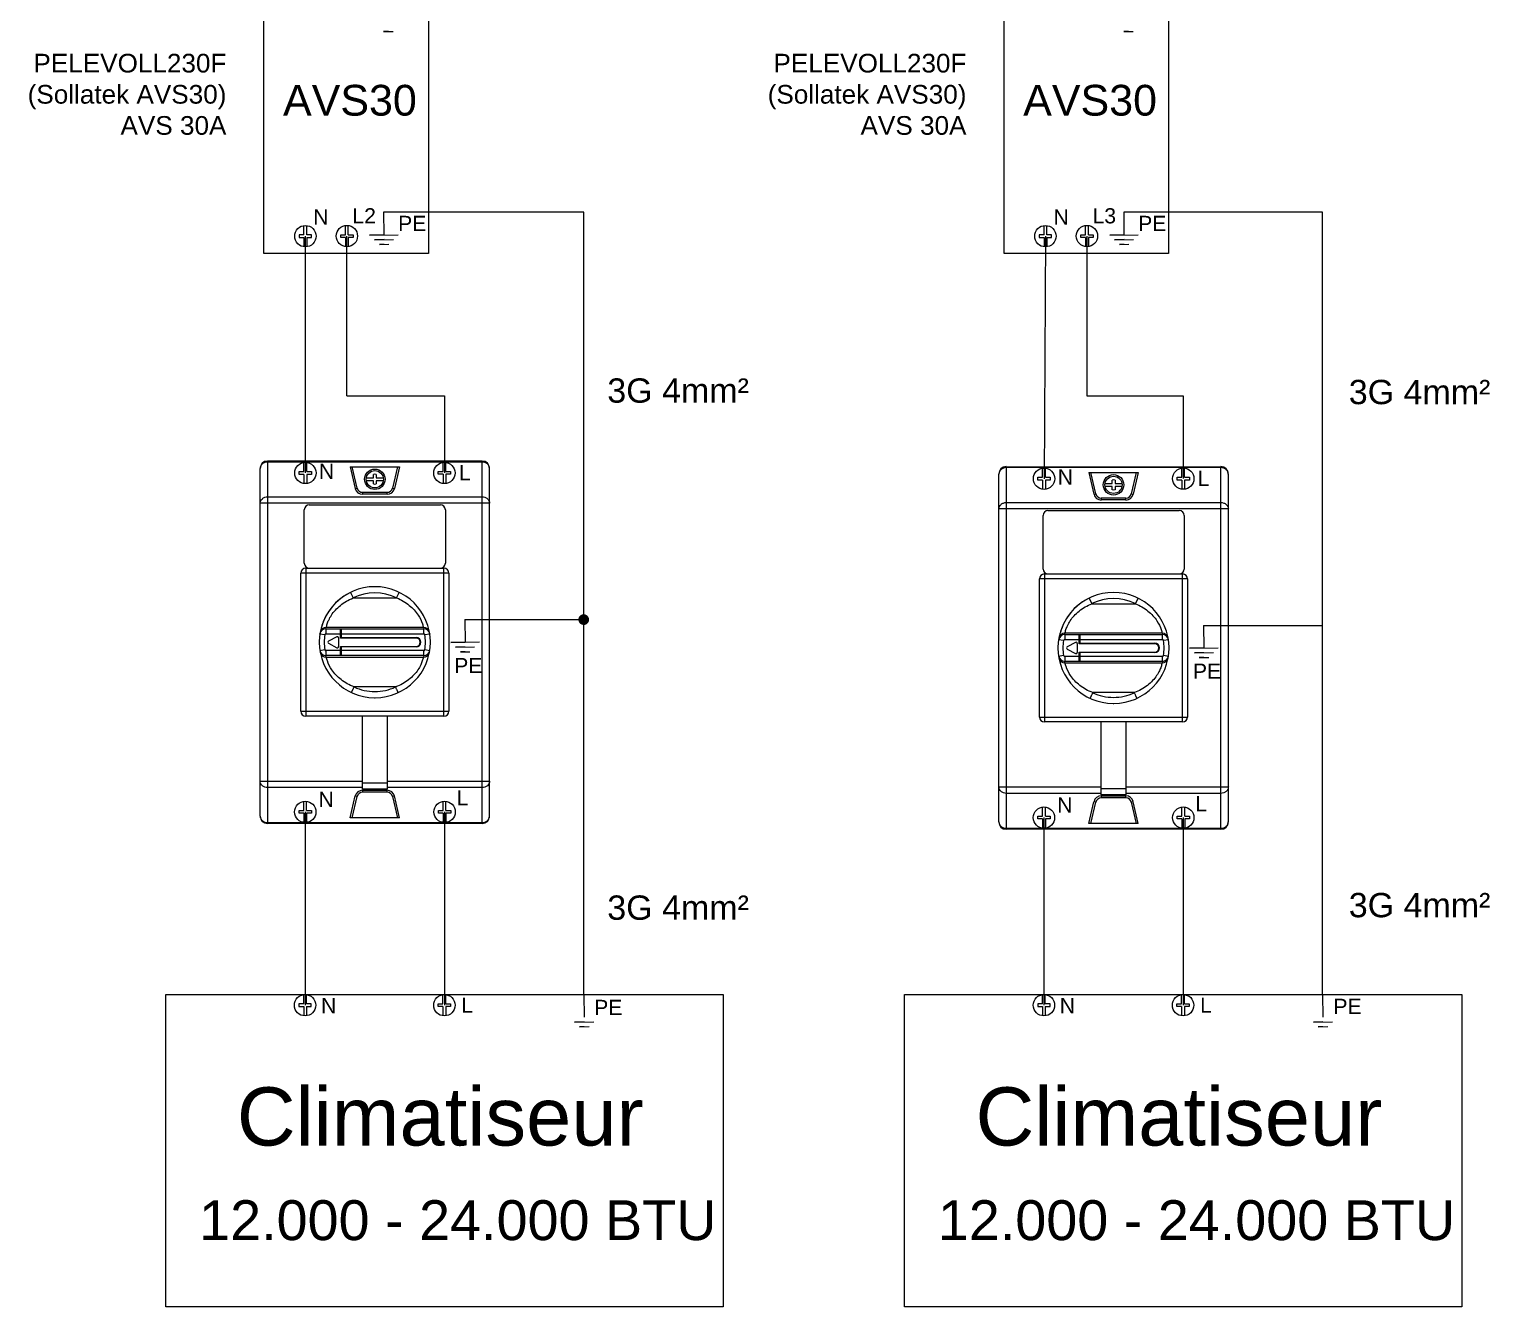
# Model space of a CAD drawing. Header units: millimetres. Extents: x 2593 to 3010, y 1326 to 1702.
# Drawn here: x 2691.9 to 2801, y 1423 to 1518.4 of the extents above; entities that cross this region are included whole.
import ezdxf

# ---------------------------------------------------------------- set-up
doc = ezdxf.new("R2010")
doc.units = ezdxf.units.MM
doc.layers.add('01_Puissance', color=250, linetype='Continuous', lineweight=20)
doc.layers.add('03_Symbole', color=250, linetype='Continuous', lineweight=15)
doc.layers.add('04_Texte', color=7, linetype='Continuous')
doc.styles.get("Standard").update_dxf_attribs({"font": 'arial.ttf'})

msp = doc.modelspace()

# ---------------------------------------------------------------- linework, layer by layer
at = {"layer": '01_Puissance'}
for p, q in [((2718.71, 1518.29), (2718.36, 1518.29)), ((2718.36, 1518.29), (2719.07, 1518.29)), ((2774.02, 1518.29), (2773.66, 1518.29)), ((2773.66, 1518.29), (2774.37, 1518.29)), ((2718.35, 1504.77), (2718.38, 1503.07)), ((2733.31, 1504.77), (2718.35, 1504.77)), ((2733.31, 1474.32), (2733.31, 1504.77)), ((2773.66, 1504.77), (2773.68, 1503.07)), ((2788.51, 1504.77), (2773.66, 1504.77)), ((2788.51, 1473.89), (2788.51, 1504.77)), ((2712.51, 1485.28), (2712.51, 1502.98)), ((2715.61, 1491.04), (2715.61, 1502.99)), ((2717.31, 1503.06), (2719.45, 1503.09)), ((2718.38, 1503.07), (2717.31, 1503.06)), ((2767.81, 1502.98), (2767.71, 1484.85)), ((2770.91, 1502.99), (2770.91, 1491.04)), ((2772.62, 1503.06), (2774.75, 1503.09)), ((2773.68, 1503.07), (2772.62, 1503.06)), ((2717.67, 1502.71), (2719.1, 1502.73)), ((2718.39, 1502.72), (2717.67, 1502.71)), ((2718.04, 1502.36), (2718.75, 1502.37)), ((2718.39, 1502.36), (2718.04, 1502.36)), ((2772.98, 1502.71), (2774.4, 1502.73)), ((2773.69, 1502.72), (2772.98, 1502.71)), ((2773.34, 1502.36), (2774.05, 1502.37)), ((2773.7, 1502.36), (2773.34, 1502.36)), ((2721.7, 1501.68), (2721.7, 1501.68)), ((2777.01, 1501.68), (2777.01, 1501.68)), ((2715.61, 1491.04), (2722.9, 1491.04)), ((2722.9, 1491.04), (2722.9, 1485.28)), ((2770.91, 1491.04), (2778.11, 1491.04)), ((2778.11, 1491.04), (2778.11, 1484.86)), ((2724.42, 1474.32), (2724.45, 1472.63)), ((2724.42, 1474.32), (2733.31, 1474.32)), ((2733.31, 1446.3), (2733.31, 1474.32)), ((2779.62, 1473.89), (2779.65, 1472.2)), ((2779.62, 1473.89), (2788.51, 1473.89)), ((2788.51, 1446.3), (2788.51, 1473.89)), ((2723.38, 1472.61), (2725.51, 1472.65)), ((2724.45, 1472.63), (2723.38, 1472.61)), ((2723.74, 1472.26), (2725.16, 1472.28)), ((2724.45, 1472.27), (2723.74, 1472.26)), ((2724.46, 1471.92), (2724.1, 1471.91)), ((2724.1, 1471.91), (2724.81, 1471.92)), ((2778.58, 1472.18), (2780.72, 1472.22)), ((2779.65, 1472.2), (2778.58, 1472.18)), ((2778.94, 1471.83), (2780.37, 1471.86)), ((2779.65, 1471.84), (2778.94, 1471.83)), ((2779.66, 1471.49), (2779.31, 1471.48)), ((2779.31, 1471.48), (2780.02, 1471.49)), ((2712.5, 1459.95), (2712.49, 1445.5)), ((2722.91, 1459.95), (2722.9, 1445.5)), ((2767.7, 1459.52), (2767.7, 1445.5)), ((2778.11, 1459.52), (2778.1, 1445.5)), ((2733.31, 1446.3), (2733.34, 1444.61)), ((2788.51, 1446.3), (2788.54, 1444.61)), ((2732.63, 1444.24), (2734.06, 1444.26)), ((2733.34, 1444.25), (2732.63, 1444.24)), ((2787.84, 1444.24), (2789.26, 1444.26)), ((2788.55, 1444.25), (2787.84, 1444.24)), ((2732.99, 1443.89), (2733.71, 1443.9)), ((2733.35, 1443.89), (2732.99, 1443.89)), ((2788.2, 1443.89), (2788.91, 1443.9)), ((2788.55, 1443.89), (2788.2, 1443.89))]:
    msp.add_line(p, q, dxfattribs=at)
at = {"layer": '01_Puissance', "lineweight": -3, "const_width": 0.4}
msp.add_lwpolyline([(2733.51, 1474.32, -1), (2733.11, 1474.32, -1)], format="xyb", close=True, dxfattribs=at)
at = {"layer": '03_Symbole', "color": 7, "linetype": 'Continuous'}
for p, q in [((2712.05, 1503.09), (2712.05, 1502.87)), ((2712.4, 1503.09), (2712.05, 1503.09)), ((2712.4, 1503.09), (2712.4, 1503.77)), ((2712.62, 1503.09), (2712.62, 1503.77)), ((2712.97, 1503.09), (2712.62, 1503.09)), ((2712.97, 1502.87), (2712.97, 1503.09)), ((2715.15, 1502.88), (2715.15, 1503.09)), ((2715.15, 1503.09), (2715.5, 1503.09)), ((2715.5, 1503.09), (2715.5, 1503.78)), ((2715.71, 1503.09), (2715.71, 1503.78)), ((2715.71, 1503.09), (2716.07, 1503.09)), ((2716.07, 1503.09), (2716.07, 1502.88)), ((2767.35, 1503.09), (2767.35, 1502.87)), ((2767.71, 1503.09), (2767.35, 1503.09)), ((2767.71, 1503.09), (2767.71, 1503.77)), ((2767.92, 1503.09), (2767.92, 1503.77)), ((2768.27, 1503.09), (2767.92, 1503.09)), ((2768.27, 1502.87), (2768.27, 1503.09)), ((2770.45, 1502.88), (2770.45, 1503.09)), ((2770.45, 1503.09), (2770.8, 1503.09)), ((2770.8, 1503.09), (2770.8, 1503.78)), ((2771.02, 1503.09), (2771.02, 1503.78)), ((2771.02, 1503.09), (2771.37, 1503.09)), ((2771.37, 1503.09), (2771.37, 1502.88)), ((2712.05, 1502.87), (2712.4, 1502.87)), ((2712.4, 1502.87), (2712.4, 1502.19)), ((2712.62, 1502.87), (2712.62, 1502.19)), ((2712.62, 1502.87), (2712.97, 1502.87)), ((2715.5, 1502.88), (2715.15, 1502.88)), ((2715.5, 1502.88), (2715.5, 1502.2)), ((2715.71, 1502.88), (2715.71, 1502.2)), ((2716.07, 1502.88), (2715.71, 1502.88)), ((2767.35, 1502.87), (2767.71, 1502.87)), ((2767.71, 1502.87), (2767.71, 1502.19)), ((2767.92, 1502.87), (2767.92, 1502.19)), ((2767.92, 1502.87), (2768.27, 1502.87)), ((2770.8, 1502.88), (2770.45, 1502.88)), ((2770.8, 1502.88), (2770.8, 1502.2)), ((2771.02, 1502.88), (2771.02, 1502.2)), ((2771.37, 1502.88), (2771.02, 1502.88)), ((2712.4, 1485.38), (2712.4, 1486.07)), ((2712.62, 1485.38), (2712.62, 1486.07)), ((2722.8, 1485.39), (2722.8, 1486.07)), ((2723.01, 1485.39), (2723.01, 1486.07)), ((2767.6, 1484.96), (2767.6, 1485.64)), ((2767.82, 1484.96), (2767.82, 1485.64)), ((2778, 1484.96), (2778, 1485.65)), ((2778.21, 1484.96), (2778.21, 1485.65)), ((2712.05, 1485.17), (2712.05, 1485.38)), ((2712.05, 1485.38), (2712.4, 1485.38)), ((2712.4, 1485.17), (2712.05, 1485.17)), ((2712.4, 1485.17), (2712.4, 1484.49)), ((2712.62, 1485.38), (2712.97, 1485.38)), ((2712.62, 1485.17), (2712.62, 1484.49)), ((2712.97, 1485.17), (2712.62, 1485.17)), ((2712.97, 1485.38), (2712.97, 1485.17)), ((2722.44, 1485.18), (2722.44, 1485.39)), ((2722.44, 1485.39), (2722.8, 1485.39)), ((2722.8, 1485.18), (2722.44, 1485.18)), ((2722.8, 1485.18), (2722.8, 1484.49)), ((2723.01, 1485.39), (2723.36, 1485.39)), ((2723.01, 1485.18), (2723.01, 1484.49)), ((2723.36, 1485.18), (2723.01, 1485.18)), ((2723.36, 1485.39), (2723.36, 1485.18)), ((2767.25, 1484.74), (2767.25, 1484.96)), ((2767.25, 1484.96), (2767.6, 1484.96)), ((2767.6, 1484.74), (2767.25, 1484.74)), ((2767.6, 1484.74), (2767.6, 1484.06)), ((2767.82, 1484.96), (2768.17, 1484.96)), ((2767.82, 1484.74), (2767.82, 1484.06)), ((2768.17, 1484.74), (2767.82, 1484.74)), ((2768.17, 1484.96), (2768.17, 1484.74)), ((2777.65, 1484.75), (2777.65, 1484.96)), ((2777.65, 1484.96), (2778, 1484.96)), ((2778, 1484.75), (2777.65, 1484.75)), ((2778, 1484.75), (2778, 1484.07)), ((2778.21, 1484.96), (2778.57, 1484.96)), ((2778.21, 1484.75), (2778.21, 1484.07)), ((2778.57, 1484.75), (2778.21, 1484.75)), ((2778.57, 1484.96), (2778.57, 1484.75)), ((2712.39, 1460.06), (2712.39, 1460.74)), ((2712.6, 1460.06), (2712.6, 1460.74)), ((2722.8, 1460.06), (2722.8, 1460.74)), ((2723.01, 1460.06), (2723.01, 1460.74)), ((2712.04, 1459.84), (2712.04, 1460.06)), ((2712.04, 1460.06), (2712.39, 1460.06)), ((2712.39, 1459.84), (2712.04, 1459.84)), ((2712.39, 1459.84), (2712.39, 1459.16)), ((2712.6, 1460.06), (2712.96, 1460.06)), ((2712.6, 1459.84), (2712.6, 1459.16)), ((2712.96, 1459.84), (2712.6, 1459.84)), ((2712.96, 1460.06), (2712.96, 1459.84)), ((2722.45, 1459.84), (2722.45, 1460.06)), ((2722.45, 1460.06), (2722.8, 1460.06)), ((2722.8, 1459.84), (2722.45, 1459.84)), ((2722.8, 1459.84), (2722.8, 1459.16)), ((2723.01, 1460.06), (2723.37, 1460.06)), ((2723.01, 1459.84), (2723.01, 1459.16)), ((2723.37, 1459.84), (2723.01, 1459.84)), ((2723.37, 1460.06), (2723.37, 1459.84)), ((2767.24, 1459.42), (2767.24, 1459.63)), ((2767.24, 1459.63), (2767.59, 1459.63)), ((2767.59, 1459.42), (2767.24, 1459.42)), ((2767.59, 1459.63), (2767.59, 1460.31)), ((2767.59, 1459.42), (2767.59, 1458.73)), ((2767.81, 1459.63), (2767.81, 1460.31)), ((2767.81, 1459.63), (2768.16, 1459.63)), ((2767.81, 1459.42), (2767.81, 1458.73)), ((2768.16, 1459.42), (2767.81, 1459.42)), ((2768.16, 1459.63), (2768.16, 1459.42)), ((2777.65, 1459.42), (2777.65, 1459.63)), ((2777.65, 1459.63), (2778, 1459.63)), ((2778, 1459.42), (2777.65, 1459.42)), ((2778, 1459.63), (2778, 1460.31)), ((2778, 1459.42), (2778, 1458.73)), ((2778.22, 1459.63), (2778.22, 1460.31)), ((2778.22, 1459.63), (2778.57, 1459.63)), ((2778.22, 1459.42), (2778.22, 1458.73)), ((2778.57, 1459.42), (2778.22, 1459.42)), ((2778.57, 1459.63), (2778.57, 1459.42)), ((2712.39, 1445.61), (2712.39, 1446.29)), ((2712.6, 1445.61), (2712.6, 1446.29)), ((2722.79, 1445.61), (2722.79, 1446.29)), ((2723.01, 1445.61), (2723.01, 1446.29)), ((2767.59, 1445.61), (2767.59, 1446.29)), ((2767.8, 1445.61), (2767.8, 1446.29)), ((2777.99, 1445.61), (2777.99, 1446.29)), ((2778.21, 1445.61), (2778.21, 1446.29)), ((2712.03, 1445.61), (2712.03, 1445.39)), ((2712.39, 1445.61), (2712.03, 1445.61)), ((2712.03, 1445.39), (2712.39, 1445.39)), ((2712.39, 1445.39), (2712.39, 1444.71)), ((2712.95, 1445.61), (2712.6, 1445.61)), ((2712.6, 1445.39), (2712.6, 1444.71)), ((2712.6, 1445.39), (2712.95, 1445.39)), ((2712.95, 1445.39), (2712.95, 1445.61)), ((2722.44, 1445.39), (2722.44, 1445.61)), ((2722.44, 1445.61), (2722.79, 1445.61)), ((2722.79, 1445.39), (2722.44, 1445.39)), ((2722.79, 1445.39), (2722.79, 1444.71)), ((2723.01, 1445.61), (2723.36, 1445.61)), ((2723.01, 1445.39), (2723.01, 1444.71)), ((2723.36, 1445.39), (2723.01, 1445.39)), ((2723.36, 1445.61), (2723.36, 1445.39)), ((2767.24, 1445.61), (2767.24, 1445.39)), ((2767.59, 1445.61), (2767.24, 1445.61)), ((2767.24, 1445.39), (2767.59, 1445.39)), ((2767.59, 1445.39), (2767.59, 1444.71)), ((2768.16, 1445.61), (2767.8, 1445.61)), ((2767.8, 1445.39), (2767.8, 1444.71)), ((2767.8, 1445.39), (2768.16, 1445.39)), ((2768.16, 1445.39), (2768.16, 1445.61)), ((2777.64, 1445.39), (2777.64, 1445.61)), ((2777.64, 1445.61), (2777.99, 1445.61)), ((2777.99, 1445.39), (2777.64, 1445.39)), ((2777.99, 1445.39), (2777.99, 1444.71)), ((2778.21, 1445.61), (2778.56, 1445.61)), ((2778.21, 1445.39), (2778.21, 1444.71)), ((2778.56, 1445.39), (2778.21, 1445.39)), ((2778.56, 1445.61), (2778.56, 1445.39))]:
    msp.add_line(p, q, dxfattribs=at)
at = {"layer": '03_Symbole', "color": 7}
for p, q in [((2709.13, 1459.63), (2709.13, 1485.62)), ((2709.68, 1486.18), (2709.68, 1459.08)), ((2709.68, 1486.18), (2725.72, 1486.18)), ((2725.72, 1486.1), (2709.68, 1486.1)), ((2715.86, 1485.75), (2716.24, 1484.11)), ((2715.86, 1485.75), (2719.54, 1485.75)), ((2716.38, 1484.15), (2716.01, 1485.75)), ((2719.39, 1485.75), (2719.02, 1484.15)), ((2719.54, 1485.75), (2719.16, 1484.11)), ((2725.72, 1459.08), (2725.72, 1486.18)), ((2726.27, 1459.63), (2726.27, 1485.62)), ((2764.88, 1485.75), (2764.88, 1458.65)), ((2764.88, 1485.75), (2780.92, 1485.75)), ((2780.92, 1485.68), (2764.88, 1485.68)), ((2780.92, 1458.65), (2780.92, 1485.75)), ((2717.07, 1484.92), (2717.59, 1484.92)), ((2717.59, 1484.7), (2717.07, 1484.7)), ((2717.59, 1484.92), (2717.59, 1485.16)), ((2717.59, 1484.46), (2717.59, 1484.7)), ((2717.81, 1485.16), (2717.81, 1484.92)), ((2717.81, 1484.92), (2718.34, 1484.92)), ((2717.81, 1484.7), (2717.81, 1484.46)), ((2718.34, 1484.7), (2717.81, 1484.7)), ((2764.33, 1459.2), (2764.33, 1485.2)), ((2771.06, 1485.32), (2771.44, 1483.69)), ((2771.06, 1485.32), (2774.75, 1485.32)), ((2771.59, 1483.72), (2771.21, 1485.32)), ((2772.27, 1484.5), (2772.79, 1484.5)), ((2772.79, 1484.5), (2772.79, 1484.74)), ((2773.01, 1484.74), (2773.01, 1484.5)), ((2773.01, 1484.5), (2773.54, 1484.5)), ((2774.6, 1485.32), (2774.22, 1483.72)), ((2774.75, 1485.32), (2774.36, 1483.69)), ((2781.48, 1459.2), (2781.48, 1485.2)), ((2709.68, 1483.5), (2725.72, 1483.5)), ((2716.24, 1484.11), (2716.38, 1484.15)), ((2716.78, 1483.84), (2716.78, 1483.69)), ((2716.78, 1483.84), (2718.62, 1483.84)), ((2718.62, 1483.69), (2716.78, 1483.69)), ((2718.62, 1483.69), (2718.62, 1483.84)), ((2719.02, 1484.15), (2719.16, 1484.11)), ((2771.44, 1483.69), (2771.59, 1483.72)), ((2771.98, 1483.41), (2771.98, 1483.26)), ((2771.98, 1483.41), (2773.83, 1483.41)), ((2773.83, 1483.26), (2771.98, 1483.26)), ((2772.79, 1484.27), (2772.27, 1484.27)), ((2772.79, 1484.03), (2772.79, 1484.27)), ((2773.01, 1484.27), (2773.01, 1484.03)), ((2773.54, 1484.27), (2773.01, 1484.27)), ((2773.83, 1483.26), (2773.83, 1483.41)), ((2774.22, 1483.72), (2774.36, 1483.69)), ((2726.27, 1483.02), (2709.13, 1483.02)), ((2712.43, 1478.53), (2712.43, 1482.53)), ((2712.8, 1482.9), (2722.6, 1482.9)), ((2722.97, 1482.53), (2722.97, 1478.53)), ((2781.48, 1482.59), (2764.33, 1482.59)), ((2764.88, 1483.07), (2780.92, 1483.07)), ((2768, 1482.47), (2777.81, 1482.47)), ((2767.63, 1478.1), (2767.63, 1482.1)), ((2778.18, 1482.1), (2778.18, 1478.1)), ((2712.54, 1478.16), (2712.54, 1467.1)), ((2712.54, 1478.16), (2722.86, 1478.16)), ((2722.86, 1467.1), (2722.86, 1478.16)), ((2723.23, 1477.79), (2712.17, 1477.79)), ((2712.17, 1467.47), (2712.17, 1477.79)), ((2723.23, 1477.79), (2723.23, 1467.47)), ((2778.43, 1477.36), (2767.37, 1477.36)), ((2767.37, 1467.04), (2767.37, 1477.36)), ((2767.74, 1477.73), (2767.74, 1466.67)), ((2767.74, 1477.73), (2778.06, 1477.73)), ((2778.06, 1466.67), (2778.06, 1477.73)), ((2778.43, 1477.36), (2778.43, 1467.04)), ((2715.87, 1476.35), (2716.08, 1475.94)), ((2716.08, 1475.94), (2719.33, 1475.94)), ((2719.33, 1475.94), (2719.53, 1476.35)), ((2771.07, 1475.92), (2771.28, 1475.51)), ((2774.53, 1475.51), (2774.73, 1475.92)), ((2771.28, 1475.51), (2774.53, 1475.51)), ((2714.05, 1473.63), (2714.07, 1473.73)), ((2714.05, 1473.63), (2721.35, 1473.63)), ((2714.05, 1473.63), (2714.05, 1473.26)), ((2721.33, 1473.73), (2714.07, 1473.73)), ((2715.14, 1472.94), (2715.14, 1473.63)), ((2715.21, 1472.98), (2715.21, 1473.63)), ((2721.33, 1473.73), (2721.35, 1473.63)), ((2721.35, 1473.26), (2721.35, 1473.63)), ((2713.61, 1473.3), (2713.6, 1473.25)), ((2713.6, 1473.24), (2713.6, 1473.25)), ((2713.96, 1473.19), (2713.6, 1473.24)), ((2714.05, 1473.26), (2715.14, 1473.26)), ((2714.86, 1473.03), (2714.24, 1472.71)), ((2714.24, 1472.55), (2714.86, 1472.22)), ((2714.99, 1472.95), (2714.99, 1472.3)), ((2720.78, 1472.94), (2715.14, 1472.94)), ((2715.21, 1473.26), (2721.35, 1473.26)), ((2715.21, 1472.98), (2720.78, 1472.98)), ((2721.8, 1473.24), (2721.44, 1473.19)), ((2721.8, 1473.25), (2721.79, 1473.3)), ((2721.8, 1473.25), (2721.8, 1473.24)), ((2768.81, 1472.87), (2768.8, 1472.82)), ((2768.8, 1472.81), (2768.8, 1472.82)), ((2769.17, 1472.76), (2768.8, 1472.81)), ((2769.26, 1473.2), (2769.27, 1473.3)), ((2769.26, 1473.2), (2776.55, 1473.2)), ((2769.26, 1473.2), (2769.26, 1472.84)), ((2769.26, 1472.84), (2770.34, 1472.84)), ((2776.53, 1473.3), (2769.27, 1473.3)), ((2770.06, 1472.61), (2769.44, 1472.28)), ((2770.19, 1472.53), (2770.19, 1471.87)), ((2770.34, 1472.51), (2770.34, 1473.2)), ((2775.98, 1472.51), (2770.34, 1472.51)), ((2770.41, 1472.55), (2770.41, 1473.21)), ((2770.41, 1472.84), (2776.55, 1472.84)), ((2770.41, 1472.55), (2775.98, 1472.55)), ((2776.53, 1473.3), (2776.55, 1473.2)), ((2776.55, 1472.84), (2776.55, 1473.2)), ((2777.01, 1472.81), (2776.64, 1472.76)), ((2777, 1472.82), (2777, 1472.87)), ((2777, 1472.82), (2777.01, 1472.81)), ((2713.6, 1472.02), (2713.96, 1472.08)), ((2713.6, 1472.01), (2713.6, 1472.02)), ((2713.6, 1472.01), (2713.61, 1471.95)), ((2715.14, 1472), (2714.05, 1472)), ((2714.05, 1472), (2714.05, 1471.63)), ((2721.35, 1471.63), (2714.05, 1471.63)), ((2714.07, 1471.51), (2714.05, 1471.63)), ((2714.07, 1471.51), (2721.33, 1471.51)), ((2715.14, 1472.31), (2720.78, 1472.31)), ((2715.14, 1471.63), (2715.14, 1472.31)), ((2720.78, 1472.28), (2715.21, 1472.28)), ((2715.21, 1471.63), (2715.21, 1472.28)), ((2721.35, 1472), (2715.21, 1472)), ((2721.35, 1471.63), (2721.33, 1471.51)), ((2721.35, 1471.63), (2721.35, 1472)), ((2721.44, 1472.08), (2721.8, 1472.02)), ((2721.79, 1471.96), (2721.8, 1472.02)), ((2721.8, 1472.02), (2721.8, 1472.02)), ((2768.8, 1471.59), (2769.16, 1471.65)), ((2768.8, 1471.59), (2768.81, 1471.53)), ((2768.8, 1471.59), (2768.8, 1471.59)), ((2770.34, 1471.57), (2769.26, 1471.57)), ((2769.26, 1471.57), (2769.26, 1471.2)), ((2769.44, 1472.12), (2770.06, 1471.79)), ((2770.34, 1471.89), (2775.98, 1471.89)), ((2770.34, 1471.2), (2770.34, 1471.89)), ((2775.98, 1471.85), (2770.41, 1471.85)), ((2770.41, 1471.2), (2770.41, 1471.85)), ((2776.55, 1471.57), (2770.41, 1471.57)), ((2776.55, 1471.2), (2776.55, 1471.57)), ((2776.64, 1471.65), (2777.01, 1471.59)), ((2777, 1471.53), (2777.01, 1471.59)), ((2777.01, 1471.59), (2777.01, 1471.59)), ((2776.55, 1471.2), (2769.26, 1471.2)), ((2769.27, 1471.09), (2769.26, 1471.2)), ((2769.27, 1471.09), (2776.53, 1471.09)), ((2776.55, 1471.2), (2776.53, 1471.09)), ((2719.25, 1469.29), (2716.15, 1469.29)), ((2717.68, 1468.48), (2717.7, 1468.48)), ((2717.7, 1468.48), (2717.72, 1468.48)), ((2774.46, 1468.86), (2771.35, 1468.86)), ((2772.88, 1468.05), (2772.9, 1468.05)), ((2772.9, 1468.05), (2772.93, 1468.05)), ((2712.17, 1467.47), (2723.23, 1467.47)), ((2722.86, 1467.1), (2712.54, 1467.1)), ((2716.78, 1461.65), (2716.78, 1467.1)), ((2718.62, 1467.1), (2718.62, 1461.65)), ((2767.37, 1467.04), (2778.43, 1467.04)), ((2778.06, 1466.67), (2767.74, 1466.67)), ((2771.98, 1461.22), (2771.98, 1466.67)), ((2773.83, 1466.67), (2773.83, 1461.22)), ((2709.13, 1462.24), (2716.78, 1462.24)), ((2716.78, 1461.76), (2709.68, 1461.76)), ((2716.78, 1462.13), (2718.62, 1462.13)), ((2718.62, 1461.65), (2716.78, 1461.65)), ((2716.78, 1461.57), (2718.62, 1461.57)), ((2716.78, 1461.57), (2716.78, 1461.42)), ((2718.62, 1462.24), (2726.27, 1462.24)), ((2725.72, 1461.76), (2718.62, 1461.76)), ((2718.62, 1461.42), (2718.62, 1461.57)), ((2764.33, 1461.81), (2771.98, 1461.81)), ((2771.98, 1461.7), (2773.83, 1461.7)), ((2773.83, 1461.81), (2781.48, 1461.81)), ((2715.86, 1459.51), (2716.24, 1461.14)), ((2716.01, 1459.51), (2716.38, 1461.11)), ((2716.38, 1461.11), (2716.24, 1461.14)), ((2718.62, 1461.42), (2716.78, 1461.42)), ((2719.16, 1461.14), (2719.02, 1461.11)), ((2719.02, 1461.11), (2719.39, 1459.51)), ((2719.54, 1459.51), (2719.16, 1461.14)), ((2771.98, 1461.33), (2764.88, 1461.33)), ((2771.06, 1459.08), (2771.44, 1460.71)), ((2771.21, 1459.08), (2771.59, 1460.68)), ((2771.59, 1460.68), (2771.44, 1460.71)), ((2773.83, 1461.22), (2771.98, 1461.22)), ((2771.98, 1461.14), (2773.83, 1461.14)), ((2771.98, 1461.14), (2771.98, 1460.99)), ((2773.83, 1460.99), (2771.98, 1460.99)), ((2780.92, 1461.33), (2773.83, 1461.33)), ((2773.83, 1460.99), (2773.83, 1461.14)), ((2774.36, 1460.71), (2774.22, 1460.68)), ((2774.22, 1460.68), (2774.6, 1459.08)), ((2774.75, 1459.08), (2774.36, 1460.71)), ((2719.54, 1459.51), (2715.86, 1459.51)), ((2709.68, 1459.15), (2725.72, 1459.15)), ((2725.72, 1459.08), (2709.68, 1459.08)), ((2764.88, 1458.72), (2780.92, 1458.72)), ((2780.92, 1458.65), (2764.88, 1458.65)), ((2774.75, 1459.08), (2771.06, 1459.08))]:
    msp.add_line(p, q, dxfattribs=at)
at = {"layer": '03_Symbole'}
for points in [[(2709.41, 1521.99), (2721.7, 1521.99), (2721.7, 1501.68), (2709.41, 1501.68)], [(2764.72, 1521.99), (2777.01, 1521.99), (2777.01, 1501.68), (2764.72, 1501.68)], [(2702.08, 1446.3), (2743.72, 1446.3), (2743.72, 1422.96), (2702.08, 1422.96)], [(2757.28, 1446.3), (2798.92, 1446.3), (2798.92, 1422.96), (2757.29, 1422.96)]]:
    msp.add_lwpolyline(points, close=True, dxfattribs=at)
at = {"layer": '03_Symbole', "color": 7}
for points in [[(2715.87, 1476.35), (2715.6, 1476.2), (2715.29, 1476), (2715.01, 1475.78), (2714.76, 1475.55), (2714.54, 1475.31), (2714.35, 1475.07), (2714.19, 1474.83), (2714.05, 1474.6), (2713.94, 1474.38), (2713.85, 1474.17), (2713.78, 1473.99), (2713.73, 1473.82), (2713.69, 1473.68), (2713.66, 1473.57), (2713.64, 1473.48), (2713.63, 1473.42), (2713.62, 1473.37), (2713.62, 1473.35)], [(2771.07, 1475.92), (2770.8, 1475.77), (2770.49, 1475.57), (2770.21, 1475.35), (2769.96, 1475.12), (2769.74, 1474.88), (2769.55, 1474.64), (2769.39, 1474.4), (2769.25, 1474.17), (2769.14, 1473.95), (2769.05, 1473.74), (2768.98, 1473.56), (2768.93, 1473.39), (2768.89, 1473.25), (2768.86, 1473.14), (2768.84, 1473.05), (2768.83, 1472.99), (2768.82, 1472.95), (2768.82, 1472.92)]]:
    msp.add_lwpolyline(points, dxfattribs=at)
at = {"layer": '03_Symbole', "color": 7, "linetype": 'Continuous'}
for centre in [(2712.51, 1502.98), (2715.61, 1502.99), (2767.81, 1502.98), (2770.91, 1502.99), (2712.51, 1485.28), (2722.9, 1485.28), (2767.71, 1484.85), (2778.11, 1484.86), (2712.5, 1459.95), (2722.91, 1459.95), (2767.7, 1459.52), (2778.11, 1459.52), (2712.49, 1445.5), (2722.9, 1445.5), (2767.7, 1445.5), (2778.1, 1445.5)]:
    msp.add_circle(centre, 0.798, dxfattribs=at)
at = {"layer": '03_Symbole', "color": 7}
for centre, radius in [((2717.7, 1484.81), 0.765), ((2717.7, 1484.81), 0.645), ((2772.9, 1484.39), 0.765), ((2772.9, 1484.39), 0.645)]:
    msp.add_circle(centre, radius, dxfattribs=at)
for centre, radius, start, end in [((2709.68, 1485.62), 0.553, 90, 180), ((2725.72, 1485.62), 0.553, 0, 90), ((2764.88, 1485.2), 0.553, 90, 180), ((2780.92, 1485.2), 0.553, 0, 90), ((2717.7, 1484.81), 0.369, 72.5424, 107.4576), ((2717.7, 1484.81), 0.369, 252.5424, 287.4576), ((2772.9, 1484.39), 0.369, 72.5424, 107.4576), ((2716.78, 1484.24), 0.553, 193.1999, 270), ((2716.78, 1484.24), 0.406, 193.1999, 270), ((2718.62, 1484.24), 0.406, 270, 346.8001), ((2718.62, 1484.24), 0.553, 270, 346.8001), ((2771.98, 1483.81), 0.553, 193.1999, 270), ((2771.98, 1483.81), 0.406, 193.1999, 270), ((2772.9, 1484.39), 0.369, 252.5424, 287.4576), ((2773.83, 1483.81), 0.406, 270, 346.8001), ((2773.83, 1483.81), 0.553, 270, 346.8001), ((2712.8, 1482.53), 0.369, 90, 180), ((2722.6, 1482.53), 0.369, 0, 90), ((2768, 1482.1), 0.369, 90, 180), ((2777.81, 1482.1), 0.369, 0, 90), ((2712.54, 1477.79), 0.369, 90, 180), ((2712.8, 1478.53), 0.369, 180, 270), ((2722.6, 1478.53), 0.369, 270, 0), ((2722.86, 1477.79), 0.369, 0, 90), ((2768, 1478.1), 0.369, 180, 270), ((2777.81, 1478.1), 0.369, 270, 0), ((2717.7, 1472.63), 4.15, 270.3268, 269.7091), ((2767.74, 1477.36), 0.369, 90, 180), ((2778.06, 1477.36), 0.369, 0, 90), ((2717.7, 1472.63), 3.69, 63.8397, 116.1603), ((2772.9, 1472.2), 4.15, 270.3268, 269.7091), ((2772.9, 1472.2), 3.69, 63.8397, 116.1603), ((2714.05, 1473.17), 0.461, 89.9713, 170.721), ((2714.07, 1473.27), 0.461, 89.9771, 170.0305), ((2721.33, 1473.27), 0.461, 9.9695, 90.0229), ((2721.35, 1473.17), 0.461, 9.2833, 90.0286), ((2717.7, 1472.63), 3.78, 171.5146, 188.3884), ((2714.05, 1473.17), 0.0922, 90.0179, 171.5334), ((2714.28, 1472.63), 0.0922, 117.9019, 242), ((2714.9, 1472.95), 0.0922, 0, 117.9019), ((2720.78, 1472.63), 0.35, 270, 90), ((2720.78, 1472.63), 0.313, 270, 90), ((2721.35, 1473.17), 0.0922, 8.4662, 89.9826), ((2717.7, 1472.63), 3.78, 351.6115, 8.4854), ((2769.26, 1472.74), 0.461, 89.9713, 170.721), ((2769.27, 1472.84), 0.461, 89.9771, 170.0305), ((2772.9, 1472.2), 3.78, 171.5146, 188.3884), ((2769.26, 1472.74), 0.0922, 90.0179, 171.5334), ((2770.1, 1472.53), 0.0922, 0, 117.9019), ((2775.98, 1472.2), 0.35, 270, 90), ((2775.98, 1472.2), 0.313, 270, 90), ((2776.53, 1472.84), 0.461, 9.9695, 90.0229), ((2776.55, 1472.74), 0.461, 9.2833, 90.0286), ((2776.55, 1472.74), 0.0922, 8.4662, 89.9826), ((2772.9, 1472.2), 3.78, 351.6115, 8.4854), ((2714.05, 1472.09), 0.461, 189.3762, 270.0443), ((2714.07, 1471.97), 0.461, 190.227, 270.0354), ((2714.05, 1472.09), 0.0922, 188.3599, 269.9749), ((2714.9, 1472.3), 0.0922, 242, 0), ((2721.33, 1471.97), 0.461, 269.9646, 349.773), ((2721.35, 1472.09), 0.0922, 270.0299, 351.6357), ((2721.35, 1472.09), 0.461, 269.9641, 350.6738), ((2769.26, 1471.66), 0.461, 189.3762, 270.0443), ((2769.27, 1471.55), 0.461, 190.227, 270.0354), ((2769.26, 1471.66), 0.0922, 188.3599, 269.9749), ((2769.49, 1472.2), 0.0922, 117.9019, 242), ((2770.1, 1471.87), 0.0922, 242, 0), ((2776.53, 1471.55), 0.461, 269.9646, 349.773), ((2776.55, 1471.66), 0.0922, 270.0299, 351.6357), ((2776.55, 1471.66), 0.461, 269.9641, 350.6738), ((2717.7, 1472.63), 3.69, 245.1039, 270.0004), ((2717.7, 1472.63), 3.69, 269.9996, 294.8961), ((2772.9, 1472.2), 3.69, 245.1039, 270.0004), ((2772.9, 1472.2), 3.69, 269.9996, 294.8961), ((2712.54, 1467.47), 0.369, 180, 270), ((2722.86, 1467.47), 0.369, 270, 0), ((2767.74, 1467.04), 0.369, 180, 270), ((2778.06, 1467.04), 0.369, 270, 0), ((2716.78, 1461.01), 0.553, 90, 166.8001), ((2718.62, 1461.01), 0.553, 13.1999, 90), ((2716.78, 1461.01), 0.406, 90, 166.8001), ((2718.62, 1461.01), 0.406, 13.1999, 90), ((2771.98, 1460.59), 0.553, 90, 166.8001), ((2771.98, 1460.59), 0.406, 90, 166.8001), ((2773.83, 1460.59), 0.553, 13.1999, 90), ((2773.83, 1460.59), 0.406, 13.1999, 90), ((2709.68, 1459.63), 0.553, 180, 270), ((2725.72, 1459.63), 0.553, 270, 0), ((2764.88, 1459.2), 0.553, 180, 270), ((2780.92, 1459.2), 0.553, 270, 0)]:
    msp.add_arc(centre, radius, start, end, dxfattribs=at)
for points, knots in [([(2709.68, 1486.1), (2709.61, 1486.1), (2709.47, 1486.08), (2709.29, 1485.98), (2709.18, 1485.84), (2709.14, 1485.72), (2709.13, 1485.66), (2709.13, 1485.62)], [0, 0, 0, 0, 0.265958, 0.522635, 0.765644, 0.883584, 1, 1, 1, 1]), ([(2726.27, 1485.62), (2726.27, 1485.66), (2726.27, 1485.72), (2726.22, 1485.84), (2726.12, 1485.98), (2725.93, 1486.08), (2725.79, 1486.1), (2725.72, 1486.1)], [0, 0, 0, 0, 0.116416, 0.234356, 0.477365, 0.734042, 1, 1, 1, 1]), ([(2764.88, 1485.68), (2764.81, 1485.68), (2764.67, 1485.65), (2764.49, 1485.55), (2764.38, 1485.41), (2764.34, 1485.29), (2764.33, 1485.23), (2764.33, 1485.2)], [0, 0, 0, 0, 0.265958, 0.522635, 0.765644, 0.883584, 1, 1, 1, 1]), ([(2781.48, 1485.2), (2781.48, 1485.23), (2781.47, 1485.29), (2781.43, 1485.41), (2781.32, 1485.55), (2781.14, 1485.65), (2780.99, 1485.68), (2780.92, 1485.68)], [0, 0, 0, 0, 0.116416, 0.234356, 0.477365, 0.734042, 1, 1, 1, 1]), ([(2709.13, 1483.02), (2709.13, 1483.05), (2709.14, 1483.11), (2709.18, 1483.24), (2709.29, 1483.37), (2709.47, 1483.47), (2709.61, 1483.5), (2709.68, 1483.5)], [0, 0, 0, 0, 0.116416, 0.234356, 0.477365, 0.734042, 1, 1, 1, 1]), ([(2725.72, 1483.5), (2725.79, 1483.5), (2725.93, 1483.47), (2726.12, 1483.37), (2726.22, 1483.24), (2726.27, 1483.11), (2726.27, 1483.05), (2726.27, 1483.02)], [0, 0, 0, 0, 0.265956, 0.522634, 0.765644, 0.883584, 1, 1, 1, 1]), ([(2764.33, 1482.59), (2764.33, 1482.62), (2764.34, 1482.69), (2764.38, 1482.81), (2764.49, 1482.94), (2764.67, 1483.05), (2764.81, 1483.07), (2764.88, 1483.07)], [0, 0, 0, 0, 0.116416, 0.234356, 0.477365, 0.734042, 1, 1, 1, 1]), ([(2780.92, 1483.07), (2780.99, 1483.07), (2781.14, 1483.05), (2781.32, 1482.94), (2781.43, 1482.81), (2781.47, 1482.69), (2781.48, 1482.62), (2781.48, 1482.59)], [0, 0, 0, 0, 0.265956, 0.522634, 0.765644, 0.883584, 1, 1, 1, 1]), ([(2714.07, 1473.73), (2714.09, 1473.82), (2714.14, 1474.01), (2714.26, 1474.32), (2714.46, 1474.67), (2714.75, 1475.04), (2715.12, 1475.4), (2715.57, 1475.7), (2715.9, 1475.87), (2716.08, 1475.94)], [0, 0, 0, 0, 0.091082, 0.192368, 0.323831, 0.47747, 0.645014, 0.820323, 1, 1, 1, 1]), ([(2719.33, 1475.94), (2719.67, 1475.8), (2720.28, 1475.45), (2720.93, 1474.75), (2721.23, 1474.14), (2721.31, 1473.82), (2721.33, 1473.73)], [0, 0, 0, 0, 0.354895, 0.6759, 0.908711, 1, 1, 1, 1]), ([(2769.27, 1473.3), (2769.29, 1473.39), (2769.34, 1473.58), (2769.47, 1473.9), (2769.66, 1474.25), (2769.95, 1474.62), (2770.33, 1474.97), (2770.77, 1475.28), (2771.11, 1475.44), (2771.28, 1475.51)], [0, 0, 0, 0, 0.091082, 0.192368, 0.323831, 0.47747, 0.645014, 0.820323, 1, 1, 1, 1]), ([(2774.53, 1475.51), (2774.87, 1475.37), (2775.48, 1475.02), (2776.13, 1474.32), (2776.43, 1473.71), (2776.52, 1473.39), (2776.53, 1473.3)], [0, 0, 0, 0, 0.354895, 0.6759, 0.908711, 1, 1, 1, 1]), ([(2716.15, 1469.29), (2715.8, 1469.42), (2715.17, 1469.77), (2714.5, 1470.47), (2714.19, 1471.08), (2714.09, 1471.42), (2714.07, 1471.51)], [0, 0, 0, 0, 0.352133, 0.672179, 0.906383, 1, 1, 1, 1]), ([(2721.33, 1471.51), (2721.31, 1471.42), (2721.25, 1471.22), (2721.12, 1470.9), (2720.92, 1470.54), (2720.62, 1470.17), (2720.23, 1469.81), (2719.77, 1469.51), (2719.43, 1469.35), (2719.25, 1469.29)], [0, 0, 0, 0, 0.093411, 0.195614, 0.32755, 0.481015, 0.647748, 0.821809, 1, 1, 1, 1]), ([(2771.35, 1468.86), (2771, 1468.99), (2770.37, 1469.34), (2769.7, 1470.04), (2769.39, 1470.66), (2769.3, 1470.99), (2769.27, 1471.09)], [0, 0, 0, 0, 0.352133, 0.672179, 0.906383, 1, 1, 1, 1]), ([(2776.53, 1471.09), (2776.51, 1470.99), (2776.46, 1470.79), (2776.32, 1470.47), (2776.12, 1470.11), (2775.82, 1469.74), (2775.43, 1469.39), (2774.97, 1469.08), (2774.63, 1468.93), (2774.46, 1468.86)], [0, 0, 0, 0, 0.093411, 0.195614, 0.32755, 0.481015, 0.647748, 0.821809, 1, 1, 1, 1]), ([(2715.95, 1468.87), (2715.95, 1468.87), (2715.96, 1468.87), (2715.96, 1468.87), (2715.96, 1468.87), (2715.96, 1468.87), (2715.96, 1468.88), (2715.96, 1468.88), (2715.97, 1468.9), (2715.98, 1468.91), (2715.99, 1468.94), (2716, 1468.96), (2716.01, 1468.99), (2716.03, 1469.02), (2716.05, 1469.07), (2716.08, 1469.13), (2716.11, 1469.21), (2716.14, 1469.26), (2716.15, 1469.29)], [0, 0, 0, 0, 0.001023, 0.004114, 0.009352, 0.01681, 0.026561, 0.038678, 0.0703, 0.112061, 0.163554, 0.224174, 0.293318, 0.370216, 0.453445, 0.632549, 0.81832, 1, 1, 1, 1]), ([(2719.45, 1468.87), (2719.45, 1468.87), (2719.45, 1468.87), (2719.45, 1468.87), (2719.45, 1468.87), (2719.44, 1468.87), (2719.44, 1468.88), (2719.44, 1468.88), (2719.43, 1468.9), (2719.43, 1468.91), (2719.42, 1468.94), (2719.4, 1468.96), (2719.39, 1468.99), (2719.38, 1469.02), (2719.35, 1469.07), (2719.32, 1469.13), (2719.29, 1469.21), (2719.26, 1469.26), (2719.25, 1469.29)], [0, 0, 0, 0, 0.001023, 0.004114, 0.009352, 0.01681, 0.026561, 0.038678, 0.0703, 0.112061, 0.163554, 0.224174, 0.293318, 0.370216, 0.453445, 0.632549, 0.81832, 1, 1, 1, 1]), ([(2771.16, 1468.44), (2771.16, 1468.44), (2771.16, 1468.44), (2771.16, 1468.44), (2771.16, 1468.44), (2771.16, 1468.45), (2771.16, 1468.45), (2771.17, 1468.46), (2771.17, 1468.47), (2771.18, 1468.49), (2771.19, 1468.51), (2771.2, 1468.53), (2771.21, 1468.56), (2771.23, 1468.59), (2771.25, 1468.64), (2771.28, 1468.71), (2771.32, 1468.78), (2771.34, 1468.83), (2771.35, 1468.86)], [0, 0, 0, 0, 0.001023, 0.004114, 0.009352, 0.01681, 0.026561, 0.038678, 0.0703, 0.112061, 0.163554, 0.224174, 0.293318, 0.370216, 0.453445, 0.632549, 0.81832, 1, 1, 1, 1]), ([(2774.65, 1468.44), (2774.65, 1468.44), (2774.65, 1468.44), (2774.65, 1468.44), (2774.65, 1468.44), (2774.65, 1468.45), (2774.64, 1468.45), (2774.64, 1468.46), (2774.64, 1468.47), (2774.63, 1468.49), (2774.62, 1468.51), (2774.61, 1468.53), (2774.59, 1468.56), (2774.58, 1468.59), (2774.56, 1468.64), (2774.53, 1468.71), (2774.49, 1468.78), (2774.47, 1468.83), (2774.46, 1468.86)], [0, 0, 0, 0, 0.001023, 0.004114, 0.009352, 0.01681, 0.026561, 0.038678, 0.0703, 0.112061, 0.163554, 0.224174, 0.293318, 0.370216, 0.453445, 0.632549, 0.81832, 1, 1, 1, 1]), ([(2709.68, 1461.76), (2709.61, 1461.76), (2709.47, 1461.78), (2709.29, 1461.89), (2709.18, 1462.02), (2709.14, 1462.14), (2709.13, 1462.21), (2709.13, 1462.24)], [0, 0, 0, 0, 0.265956, 0.522634, 0.765644, 0.883584, 1, 1, 1, 1]), ([(2726.27, 1462.24), (2726.27, 1462.21), (2726.27, 1462.14), (2726.22, 1462.02), (2726.12, 1461.89), (2725.93, 1461.78), (2725.79, 1461.76), (2725.72, 1461.76)], [0, 0, 0, 0, 0.116416, 0.234356, 0.477365, 0.734042, 1, 1, 1, 1]), ([(2764.88, 1461.33), (2764.81, 1461.33), (2764.67, 1461.35), (2764.49, 1461.46), (2764.38, 1461.59), (2764.34, 1461.71), (2764.33, 1461.78), (2764.33, 1461.81)], [0, 0, 0, 0, 0.265956, 0.522634, 0.765644, 0.883584, 1, 1, 1, 1]), ([(2781.48, 1461.81), (2781.48, 1461.78), (2781.47, 1461.71), (2781.43, 1461.59), (2781.32, 1461.46), (2781.14, 1461.35), (2780.99, 1461.33), (2780.92, 1461.33)], [0, 0, 0, 0, 0.116416, 0.234356, 0.477365, 0.734042, 1, 1, 1, 1]), ([(2709.13, 1459.63), (2709.13, 1459.6), (2709.14, 1459.54), (2709.18, 1459.41), (2709.29, 1459.28), (2709.47, 1459.18), (2709.61, 1459.15), (2709.68, 1459.15)], [0, 0, 0, 0, 0.116416, 0.234356, 0.477365, 0.734042, 1, 1, 1, 1]), ([(2725.72, 1459.15), (2725.79, 1459.15), (2725.93, 1459.18), (2726.12, 1459.28), (2726.22, 1459.41), (2726.27, 1459.54), (2726.27, 1459.6), (2726.27, 1459.63)], [0, 0, 0, 0, 0.265958, 0.522635, 0.765644, 0.883584, 1, 1, 1, 1]), ([(2764.33, 1459.2), (2764.33, 1459.17), (2764.34, 1459.11), (2764.38, 1458.99), (2764.49, 1458.85), (2764.67, 1458.75), (2764.81, 1458.72), (2764.88, 1458.72)], [0, 0, 0, 0, 0.116416, 0.234356, 0.477365, 0.734042, 1, 1, 1, 1]), ([(2780.92, 1458.72), (2780.99, 1458.72), (2781.14, 1458.75), (2781.32, 1458.85), (2781.43, 1458.99), (2781.47, 1459.11), (2781.48, 1459.17), (2781.48, 1459.2)], [0, 0, 0, 0, 0.265958, 0.522635, 0.765644, 0.883584, 1, 1, 1, 1])]:
    msp.add_open_spline(points, degree=3, knots=knots, dxfattribs=at)
at = {"layer": '04_Texte'}
for p, q in [((2721.7, 1501.68), (2721.7, 1501.68)), ((2777.01, 1501.68), (2777.01, 1501.68))]:
    msp.add_line(p, q, dxfattribs=at)

# ---------------------------------------------------------------- texts
at = {"layer": '04_Texte', "attachment_point": 1}
for s, width, gutter_width, insert, char_height in [('\\pxqr;PELEVOLL230F\\P(Sollatek AVS30)\\PAVS 30A', 17.33, 6.98, (2689.28, 1516.61), 1.3965), ('\\pxqr;PELEVOLL230F\\P(Sollatek AVS30)\\PAVS 30A', 17.33, 6.98, (2744.58, 1516.61), 1.3965), ('AVS30', 10.8576, 11.5, (2710.84, 1514.29), 2.299), ('AVS30', 10.8576, 11.5, (2766.15, 1514.29), 2.299), ('N', 1.1335, 5.67, (2713.1, 1504.98), 1.13), ('L2', 1.1335, 5.67, (2716.02, 1505.07), 1.133), ('PE', 1.1335, 5.67, (2719.44, 1504.5), 1.133), ('N', 1.1335, 5.67, (2768.41, 1504.98), 1.13), ('L3', 1.1335, 5.67, (2771.33, 1505.07), 1.133), ('PE', 1.1335, 5.67, (2774.74, 1504.5), 1.133), ('N', 1.1335, 5.67, (2713.52, 1485.97), 1.13), ('L', 1.1335, 5.67, (2723.98, 1485.87), 1.13), ('N', 1.1335, 5.67, (2768.73, 1485.54), 1.13), ('L', 1.1335, 5.67, (2779.18, 1485.44), 1.13), ('PE', 1.1335, 5.67, (2723.63, 1471.45), 1.133), ('PE', 1.1335, 5.67, (2778.83, 1471.03), 1.133), ('N', 1.1335, 5.67, (2713.49, 1461.45), 1.13), ('L', 1.1335, 5.67, (2723.81, 1461.56), 1.13), ('N', 1.1335, 5.67, (2768.69, 1461.03), 1.13), ('L', 1.1335, 5.67, (2779.01, 1461.13), 1.13), ('N', 1.1335, 5.67, (2713.68, 1446.03), 1.13), ('L', 1.1335, 5.67, (2724.17, 1446.06), 1.13), ('PE', 1.1335, 5.67, (2734.09, 1445.9), 1.133), ('N', 1.1335, 5.67, (2768.88, 1446.03), 1.13), ('L', 1.1335, 5.67, (2779.37, 1446.06), 1.13), ('PE', 1.1335, 5.67, (2789.33, 1445.98), 1.133), ('Climatiseur', 38.2093, 21.76, (2707.39, 1439.36), 4.3515), ('Climatiseur', 38.2093, 21.76, (2762.59, 1439.36), 4.3515), ('12.000 - 24.000 BTU', 40.4111, 14.91, (2704.57, 1430.92), 2.9811), ('12.000 - 24.000 BTU', 40.4111, 14.91, (2759.77, 1430.92), 2.9811)]:
    msp.add_mtext_dynamic_manual_height_columns(s, width=width, gutter_width=gutter_width, heights=[0], dxfattribs=dict(at, insert=insert, char_height=char_height))
at = {"layer": '04_Texte', "lineweight": -3, "char_height": 1.818, "attachment_point": 1}
for insert in [(2735.07, 1492.35), (2790.48, 1492.24), (2790.48, 1453.89), (2735.07, 1453.7)]:
    msp.add_mtext_dynamic_manual_height_columns('3G 4mm²', width=14.5847, gutter_width=9.09, heights=[0], dxfattribs=dict(at, insert=insert))

doc.saveas('drawing.dxf')
